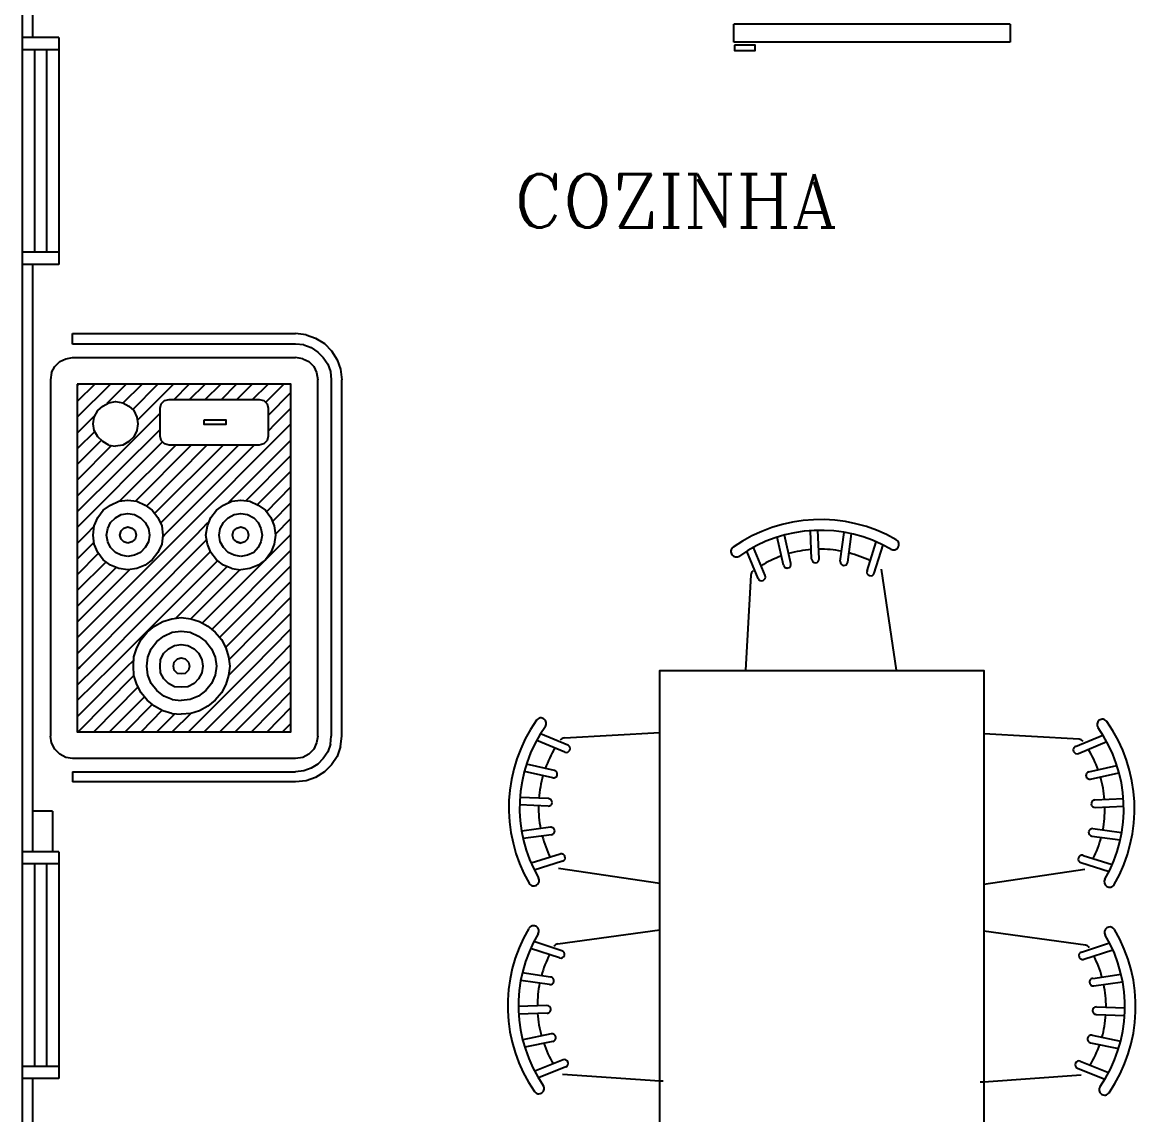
# Model space of a CAD drawing. Extents: x -83.9 to 10.5, y -11.8 to 33.6.
# Drawn here: x -25.862 to -23.114, y 15.718 to 18.415 of the extents above; entities that cross this region are included whole.
import ezdxf
from ezdxf.enums import TextEntityAlignment as Align

# ---------------------------------------------------------------- set-up
doc = ezdxf.new("R2010")
doc.units = 0
doc.layers.get('0').update_dxf_attribs({"linetype": 'CONTINUOUS'})
for name, color, linetype in [('EQUIPAMENTO', 244, 'CONTINUOUS'), ('PAREDALV', 7, 'CONTINUOUS'), ('PAREDE', 250, 'CONTINUOUS'), ('PISO', 30, 'CONTINUOUS'), ('PORTA', 1, 'CONTINUOUS'), ('TEXTO', 244, 'CONTINUOUS')]:
    doc.layers.add(name, color=color, linetype=linetype)
doc.styles.add('ROMANC', font='romanc.shx', dxfattribs={"height": 0.08})

msp = doc.modelspace()

# ---------------------------------------------------------------- linework, layer by layer
at = {"color": 32}
msp.add_lwpolyline([(-23.4888, 15.6153), (-24.2888, 15.6153), (-24.2888, 16.8153), (-23.4888, 16.8153)], close=True, dxfattribs=at)
at = {"layer": 'EQUIPAMENTO', "color": 252, "linetype": 'CONTINUOUS'}
for p, q in [((-24.1059, 18.3666), (-24.1059, 18.4106)), ((-23.4239, 18.4106), (-24.1059, 18.4106)), ((-23.4239, 18.4106), (-23.4239, 18.3666)), ((-23.4239, 18.3666), (-24.1059, 18.3666))]:
    msp.add_line(p, q, dxfattribs=at)
at = {"layer": 'EQUIPAMENTO', "color": 32, "linetype": 'CONTINUOUS'}
for p, q in [((-23.914, 17.0899), (-23.9171, 17.1603)), ((-23.8953, 17.0908), (-23.8985, 17.1611)), ((-23.8432, 17.0849), (-23.834, 17.1558)), ((-23.8247, 17.0825), (-23.8156, 17.1527)), ((-23.9835, 17.0753), (-23.999, 17.1443)), ((-23.9653, 17.0793), (-23.9809, 17.1491)), ((-23.7772, 17.0609), (-23.7546, 17.1328)), ((-23.7594, 17.0553), (-23.7376, 17.1249)), ((-24.0461, 17.0423), (-24.0742, 17.1096)), ((-24.0289, 17.0494), (-24.0579, 17.1191)), ((-23.7005, 17.1191), (-23.7005, 17.1191)), ((-24.0638, 17.0508), (-24.0773, 16.8159)), ((-23.7426, 17.0653), (-23.7054, 16.8159)), ((-24.0339, 17.0373), (-24.0339, 17.0373)), ((-24.5159, 16.6308), (-24.5832, 16.6589)), ((-24.5244, 16.6485), (-24.2888, 16.662)), ((-23.254, 16.6453), (-23.4888, 16.6588)), ((-23.2625, 16.6276), (-23.1951, 16.6557)), ((-24.523, 16.6136), (-24.5926, 16.6426)), ((-23.2553, 16.6104), (-23.1857, 16.6394)), ((-24.5108, 16.6187), (-24.5108, 16.6187)), ((-23.2675, 16.6154), (-23.2675, 16.6154)), ((-24.5489, 16.5683), (-24.6179, 16.5837)), ((-23.2295, 16.565), (-23.1604, 16.5805)), ((-24.5529, 16.5501), (-24.6227, 16.5657)), ((-23.2254, 16.5469), (-23.1556, 16.5624)), ((-24.5635, 16.4987), (-24.6339, 16.5019)), ((-23.2148, 16.4955), (-23.1445, 16.4987)), ((-24.5644, 16.4801), (-24.6347, 16.4833)), ((-23.214, 16.4768), (-23.1436, 16.48)), ((-24.5585, 16.4279), (-24.6294, 16.4187)), ((-24.5561, 16.4094), (-24.6262, 16.4003)), ((-23.2199, 16.4247), (-23.149, 16.4155)), ((-23.2223, 16.4062), (-23.1521, 16.3971)), ((-24.5345, 16.3619), (-24.6064, 16.3394)), ((-23.2439, 16.3587), (-23.1719, 16.3361)), ((-24.5289, 16.3441), (-24.5985, 16.3223)), ((-24.5389, 16.3273), (-24.2888, 16.29)), ((-23.2495, 16.3409), (-23.1798, 16.3191)), ((-23.2394, 16.3241), (-23.4888, 16.2869)), ((-24.5927, 16.2852), (-24.5927, 16.2852)), ((-23.1857, 16.282), (-23.1857, 16.282)), ((-24.5401, 16.1402), (-24.2888, 16.1748)), ((-23.2382, 16.137), (-23.4888, 16.1715)), ((-24.5302, 16.1233), (-24.5996, 16.146)), ((-23.2481, 16.1201), (-23.1787, 16.1427)), ((-24.536, 16.1056), (-24.6077, 16.129)), ((-24.5243, 16.1116), (-24.5243, 16.1116)), ((-23.2541, 16.1084), (-23.2541, 16.1084)), ((-23.2423, 16.1024), (-23.1706, 16.1258)), ((-24.5582, 16.0583), (-24.6282, 16.0683)), ((-23.2202, 16.0551), (-23.1501, 16.065)), ((-24.5608, 16.0399), (-24.6316, 16.0499)), ((-23.2175, 16.0367), (-23.1468, 16.0467)), ((-24.5673, 15.9878), (-24.6377, 15.9854)), ((-24.5667, 15.9692), (-24.637, 15.9668)), ((-23.211, 15.9846), (-23.1407, 15.9822)), ((-23.2117, 15.966), (-23.1413, 15.9636)), ((-24.5567, 15.9177), (-24.6266, 15.9029)), ((-23.2217, 15.9145), (-23.1517, 15.8997)), ((-24.5528, 15.8994), (-24.6221, 15.8848)), ((-23.2255, 15.8962), (-23.1563, 15.8816)), ((-24.5275, 15.8538), (-24.5975, 15.8256)), ((-24.5206, 15.8365), (-24.5883, 15.8092)), ((-23.2578, 15.8333), (-23.1901, 15.806)), ((-23.2508, 15.8506), (-23.1809, 15.8224)), ((-24.5293, 15.8189), (-24.2888, 15.8023)), ((-23.2491, 15.8157), (-23.4888, 15.7991)), ((-24.2887, 15.8023), (-24.2804, 15.8017)), ((-23.4896, 15.7991), (-23.4979, 15.7985)), ((-24.5795, 15.7727), (-24.5795, 15.7727)), ((-23.1988, 15.7695), (-23.1988, 15.7695))]:
    msp.add_line(p, q, dxfattribs=at)
at = {"layer": 'EQUIPAMENTO', "color": 252, "linetype": 'CONTINUOUS'}
msp.add_lwpolyline([(-24.1046, 18.3591), (-24.1046, 18.3453), (-24.0531, 18.3453), (-24.0531, 18.3591)], close=True, dxfattribs=at)
for points in [[(-25.7381, 17.6467), (-25.1881, 17.6467)], [(-25.7381, 17.6206), (-25.7381, 17.6467)], [(-25.162, 17.644), (-25.1881, 17.6467)], [(-25.1881, 17.6206), (-25.7381, 17.6206)], [(-25.1675, 17.6192), (-25.1881, 17.6206)], [(-25.1675, 17.6192), (-25.1496, 17.6123), (-25.1331, 17.6013), (-25.1193, 17.5876), (-25.1083, 17.5711), (-25.1015, 17.5532), (-25.1001, 17.5326)], [(-25.162, 17.644), (-25.1386, 17.6357), (-25.1166, 17.622), (-25.0987, 17.6041), (-25.085, 17.5821), (-25.0767, 17.5587), (-25.074, 17.5326)], [(-25.7903, 17.5505), (-25.7821, 17.5656), (-25.7697, 17.578), (-25.7546, 17.5848), (-25.7381, 17.5876)], [(-25.7381, 17.5876), (-25.1881, 17.5876)], [(-25.1702, 17.5848), (-25.1881, 17.5876)], [(-25.1702, 17.5848), (-25.1551, 17.578), (-25.1427, 17.5656), (-25.1358, 17.5505), (-25.1331, 17.5326)], [(-25.7903, 17.5505), (-25.7931, 17.5326)], [(-25.7931, 17.5326), (-25.7931, 16.6526)], [(-25.7271, 17.5216), (-25.7271, 16.6636), (-25.1991, 16.6636), (-25.1991, 17.5216), (-25.7271, 17.5216)], [(-25.6831, 17.5216), (-25.7271, 17.479)], [(-25.7271, 17.4405), (-25.6446, 17.5216)], [(-25.7271, 17.5175), (-25.723, 17.5216)], [(-25.6528, 17.4748), (-25.6061, 17.5216)], [(-25.613, 17.4762), (-25.5662, 17.5216)], [(-25.5896, 17.4597), (-25.5277, 17.5216)], [(-25.5772, 17.4336), (-25.4892, 17.5216)], [(-25.4878, 17.4845), (-25.4507, 17.5216)], [(-25.4493, 17.4845), (-25.4108, 17.5216)], [(-25.4108, 17.4845), (-25.3723, 17.5216)], [(-25.371, 17.4845), (-25.3338, 17.5216)], [(-25.3325, 17.4845), (-25.2953, 17.5216)], [(-25.294, 17.4845), (-25.2555, 17.5216)], [(-25.261, 17.4776), (-25.217, 17.5216)], [(-25.1331, 16.6526), (-25.1331, 17.5326)], [(-25.1001, 17.5326), (-25.1001, 16.6526)], [(-25.074, 16.6526), (-25.074, 17.5326)], [(-25.5222, 17.4625), (-25.5195, 17.4735), (-25.5112, 17.4817), (-25.5002, 17.4845), (-25.2775, 17.4845), (-25.2665, 17.4817), (-25.2582, 17.4735), (-25.2555, 17.4625), (-25.2555, 17.3937), (-25.2582, 17.3827), (-25.2665, 17.3745), (-25.2775, 17.3717), (-25.5002, 17.3717), (-25.5112, 17.3745), (-25.5195, 17.3827), (-25.5222, 17.3937), (-25.5222, 17.4625)], [(-25.2555, 17.4446), (-25.1991, 17.501)], [(-25.6487, 17.3717), (-25.6638, 17.38), (-25.6762, 17.3923), (-25.6845, 17.4075), (-25.6872, 17.424), (-25.6845, 17.4405), (-25.6762, 17.457), (-25.6638, 17.468), (-25.6487, 17.4762), (-25.6322, 17.479), (-25.6143, 17.4762), (-25.5992, 17.468), (-25.5868, 17.457), (-25.58, 17.4405), (-25.5772, 17.424), (-25.58, 17.4075), (-25.5868, 17.3923), (-25.5992, 17.38), (-25.6143, 17.3717), (-25.6322, 17.369)], [(-25.2362, 17.4253), (-25.1991, 17.4625)], [(-25.7023, 17.4253), (-25.7271, 17.4006)], [(-25.547, 17.4253), (-25.7271, 17.2452)], [(-25.7023, 17.4253), (-25.6831, 17.4446)], [(-25.547, 17.4253), (-25.5222, 17.4501)], [(-25.4136, 17.4336), (-25.36, 17.4336), (-25.36, 17.4226), (-25.4136, 17.4226), (-25.4136, 17.4336)], [(-25.2555, 17.4061), (-25.2362, 17.4253)], [(-25.5222, 17.4102), (-25.7271, 17.2067)], [(-25.6831, 17.4047), (-25.7271, 17.3621)], [(-25.4727, 17.1503), (-25.1991, 17.424)], [(-25.668, 17.3827), (-25.7271, 17.3236)], [(-25.5167, 17.3786), (-25.7271, 17.1682)], [(-25.6418, 17.3703), (-25.7271, 17.2851)], [(-25.6487, 17.3717), (-25.6322, 17.369)], [(-25.6226, 17.2328), (-25.4837, 17.3717)], [(-25.5827, 17.2328), (-25.4452, 17.3717)], [(-25.5552, 17.2218), (-25.4067, 17.3717)], [(-25.5346, 17.204), (-25.3668, 17.3717)], [(-25.5208, 17.1792), (-25.3283, 17.3717)], [(-25.5112, 17.1503), (-25.5153, 17.1448), (-25.5112, 17.1503), (-25.2898, 17.3717)], [(-25.3531, 17.2301), (-25.1991, 17.3841)], [(-25.1991, 17.3456), (-25.3105, 17.2342)], [(-25.2816, 17.2246), (-25.1991, 17.3071)], [(-25.2596, 17.2067), (-25.1991, 17.2686)], [(-25.602, 17.0637), (-25.624, 17.0665), (-25.6446, 17.0747), (-25.6625, 17.0885), (-25.6762, 17.1063), (-25.6845, 17.127), (-25.6872, 17.149), (-25.6845, 17.1723), (-25.6762, 17.193), (-25.6625, 17.2108), (-25.6446, 17.2232), (-25.624, 17.2328), (-25.602, 17.2356), (-25.58, 17.2328), (-25.5593, 17.2232), (-25.5415, 17.2108), (-25.5277, 17.193), (-25.5181, 17.1723), (-25.5153, 17.149), (-25.5181, 17.127), (-25.5277, 17.1063), (-25.5415, 17.0885), (-25.5593, 17.0747), (-25.58, 17.0665), (-25.602, 17.0637)], [(-25.3448, 17.0665), (-25.3655, 17.0747), (-25.3833, 17.0885), (-25.3971, 17.1063), (-25.4053, 17.127), (-25.4095, 17.149), (-25.4053, 17.1723), (-25.3971, 17.193), (-25.3833, 17.2108), (-25.3655, 17.2232), (-25.3448, 17.2328), (-25.3228, 17.2356), (-25.3008, 17.2328), (-25.2802, 17.2232), (-25.2623, 17.2108), (-25.2486, 17.193), (-25.2403, 17.1723), (-25.2376, 17.149), (-25.2403, 17.127), (-25.2486, 17.1063), (-25.2623, 17.0885), (-25.2802, 17.0747), (-25.3008, 17.0665), (-25.3228, 17.0637)], [(-25.2445, 17.1833), (-25.1991, 17.2287)], [(-25.602, 17.0967), (-25.6185, 17.0995), (-25.6322, 17.1063), (-25.6446, 17.1187), (-25.6515, 17.1325), (-25.6542, 17.149), (-25.6515, 17.1655), (-25.6446, 17.1806), (-25.6322, 17.1916), (-25.6185, 17.1998), (-25.602, 17.2026), (-25.5855, 17.1998), (-25.5703, 17.1916), (-25.5593, 17.1806), (-25.5511, 17.1655), (-25.5483, 17.149), (-25.5511, 17.1325), (-25.5593, 17.1187), (-25.5703, 17.1063), (-25.5855, 17.0995), (-25.602, 17.0967)], [(-25.4328, 17.1503), (-25.404, 17.1806)], [(-25.3228, 17.0967), (-25.3393, 17.0995), (-25.3545, 17.1063), (-25.3655, 17.1187), (-25.3737, 17.1325), (-25.3765, 17.149), (-25.3737, 17.1655), (-25.3655, 17.1806), (-25.3545, 17.1916), (-25.3393, 17.1998), (-25.3228, 17.2026), (-25.3063, 17.1998), (-25.2912, 17.1916), (-25.2802, 17.1806), (-25.2733, 17.1655), (-25.2706, 17.149), (-25.2733, 17.1325), (-25.2802, 17.1187), (-25.2912, 17.1063), (-25.3063, 17.0995), (-25.3228, 17.0967)], [(-25.2376, 17.1517), (-25.1991, 17.1902)], [(-25.7051, 17.1503), (-25.7271, 17.1283)], [(-25.4328, 17.1503), (-25.7271, 16.8561)], [(-25.4727, 17.1503), (-25.7271, 16.896)], [(-25.6845, 17.171), (-25.7051, 17.1503)], [(-25.602, 17.1297), (-25.6116, 17.1325), (-25.6185, 17.1393), (-25.6212, 17.149), (-25.6185, 17.16), (-25.6116, 17.1668), (-25.602, 17.1696), (-25.5923, 17.1668), (-25.5841, 17.16), (-25.5813, 17.149), (-25.5841, 17.1393), (-25.5923, 17.1325), (-25.602, 17.1297)], [(-25.4177, 16.9331), (-25.2005, 17.1503)], [(-25.3325, 17.1325), (-25.3228, 17.1297), (-25.3325, 17.1325), (-25.3407, 17.1393), (-25.3435, 17.149), (-25.3407, 17.16), (-25.3325, 17.1668), (-25.3228, 17.1696), (-25.3132, 17.1668), (-25.3063, 17.16), (-25.3036, 17.149), (-25.3063, 17.1393), (-25.3132, 17.1325), (-25.3228, 17.1297)], [(-25.2005, 17.1503), (-25.1991, 17.1517)], [(-25.7202, 16.8231), (-25.7271, 16.8176), (-25.7202, 16.8231), (-25.4081, 17.1366)], [(-25.6858, 17.1311), (-25.7271, 17.0898)], [(-25.6748, 17.1036), (-25.7271, 17.0513)], [(-25.6817, 16.8231), (-25.3985, 17.1077)], [(-25.1991, 17.1118), (-25.393, 16.918)], [(-25.6556, 17.083), (-25.7271, 17.0128)], [(-25.6308, 17.0692), (-25.7271, 16.973)], [(-25.6432, 16.8231), (-25.3806, 17.0857)], [(-25.4837, 16.9441), (-25.3572, 17.0706)], [(-25.3751, 16.8973), (-25.1991, 17.0733)], [(-25.5978, 17.0637), (-25.7271, 16.9345)], [(-25.4466, 16.9427), (-25.3256, 17.0637)], [(-25.3448, 17.0665), (-25.3228, 17.0637)], [(-25.36, 16.8726), (-25.1991, 17.0348)], [(-25.3517, 16.8423), (-25.1991, 16.9963)], [(-25.4933, 16.709), (-25.5153, 16.7158), (-25.536, 16.7268), (-25.5538, 16.742), (-25.569, 16.7598), (-25.58, 16.7805), (-25.5868, 16.8025), (-25.5882, 16.8258), (-25.5868, 16.8492), (-25.58, 16.8712), (-25.569, 16.8918), (-25.5538, 16.9097), (-25.536, 16.9248), (-25.5153, 16.9358), (-25.4933, 16.9427), (-25.47, 16.9455), (-25.4466, 16.9427), (-25.4246, 16.9358), (-25.404, 16.9248), (-25.3861, 16.9097), (-25.371, 16.8918), (-25.36, 16.8712), (-25.3531, 16.8492), (-25.3503, 16.8258), (-25.3531, 16.8025), (-25.36, 16.7805), (-25.371, 16.7598), (-25.3861, 16.742), (-25.404, 16.7268), (-25.4246, 16.7158), (-25.4466, 16.709), (-25.47, 16.7076)], [(-25.3325, 16.8231), (-25.1991, 16.9565)], [(-25.492, 16.7433), (-25.5126, 16.7516), (-25.5305, 16.7653), (-25.5442, 16.7832), (-25.5525, 16.8038), (-25.5552, 16.8258), (-25.5525, 16.8478), (-25.5442, 16.8685), (-25.5305, 16.8863), (-25.5126, 16.9001), (-25.492, 16.9097), (-25.47, 16.9125), (-25.448, 16.9097), (-25.4273, 16.9001), (-25.4095, 16.8863), (-25.3957, 16.8685), (-25.3861, 16.8478), (-25.3833, 16.8258), (-25.3861, 16.8038), (-25.3957, 16.7832), (-25.4095, 16.7653), (-25.4273, 16.7516), (-25.448, 16.7433), (-25.47, 16.7406)], [(-25.2926, 16.8231), (-25.1991, 16.918)], [(-25.47, 16.7736), (-25.4865, 16.775), (-25.5016, 16.7832), (-25.5126, 16.7942), (-25.5208, 16.8093), (-25.5222, 16.8258), (-25.5208, 16.8423), (-25.5126, 16.8575), (-25.5016, 16.8685), (-25.4865, 16.8767), (-25.47, 16.8795), (-25.4535, 16.8767), (-25.4383, 16.8685), (-25.4273, 16.8575), (-25.4191, 16.8423), (-25.4163, 16.8258), (-25.4191, 16.8093), (-25.4273, 16.7942), (-25.4383, 16.7832), (-25.4535, 16.775), (-25.47, 16.7736)], [(-25.2541, 16.8231), (-25.1991, 16.8795)], [(-25.6817, 16.8231), (-25.7271, 16.7791)], [(-25.6432, 16.8231), (-25.7271, 16.7406)], [(-25.6047, 16.8231), (-25.7271, 16.7007)], [(-25.5882, 16.8396), (-25.6047, 16.8231)], [(-25.47, 16.8066), (-25.4796, 16.808), (-25.4878, 16.8162), (-25.4892, 16.8258), (-25.4878, 16.8355), (-25.4796, 16.8437), (-25.47, 16.8465), (-25.4603, 16.8437), (-25.4521, 16.8355), (-25.4493, 16.8258), (-25.4521, 16.8162), (-25.4603, 16.808), (-25.47, 16.8066)], [(-25.2926, 16.8231), (-25.4521, 16.6636)], [(-25.2541, 16.8231), (-25.4136, 16.6636)], [(-25.2156, 16.8231), (-25.3751, 16.6636)], [(-25.3531, 16.8025), (-25.3325, 16.8231)], [(-25.2156, 16.8231), (-25.1991, 16.8396)], [(-25.5868, 16.8025), (-25.7243, 16.6636)], [(-25.3366, 16.6636), (-25.1991, 16.8011)], [(-25.5772, 16.7736), (-25.6858, 16.6636)], [(-25.5607, 16.7502), (-25.6473, 16.6636)], [(-25.492, 16.7433), (-25.47, 16.7406)], [(-25.1991, 16.7626), (-25.2967, 16.6636)], [(-25.5415, 16.731), (-25.6088, 16.6636)], [(-25.5167, 16.7172), (-25.569, 16.6636)], [(-25.2582, 16.6636), (-25.1991, 16.7241)], [(-25.4865, 16.7076), (-25.5305, 16.6636)], [(-25.4933, 16.709), (-25.47, 16.7076)], [(-25.4466, 16.709), (-25.492, 16.6636)], [(-25.1991, 16.6842), (-25.2197, 16.6636)], [(-25.7381, 16.5976), (-25.7546, 16.6003), (-25.7697, 16.6086), (-25.7821, 16.621), (-25.7903, 16.6361), (-25.7931, 16.6526)], [(-25.1331, 16.6526), (-25.1358, 16.6361), (-25.1427, 16.621), (-25.1551, 16.6086), (-25.1702, 16.6003), (-25.1881, 16.5976)], [(-25.1015, 16.6333), (-25.1083, 16.6141), (-25.1193, 16.5976), (-25.1331, 16.5838), (-25.1496, 16.5742), (-25.1675, 16.5673), (-25.1881, 16.5646)], [(-25.0767, 16.6278), (-25.085, 16.6031), (-25.0987, 16.5825), (-25.1166, 16.5646), (-25.1386, 16.5508), (-25.162, 16.5426), (-25.1881, 16.5398)], [(-25.1015, 16.6333), (-25.1001, 16.6526)], [(-25.0767, 16.6278), (-25.074, 16.6526)], [(-25.1881, 16.5976), (-25.7381, 16.5976)], [(-25.7381, 16.5646), (-25.1881, 16.5646)], [(-25.7381, 16.5646), (-25.7381, 16.5398)], [(-25.1881, 16.5398), (-25.7381, 16.5398)]]:
    msp.add_lwpolyline(points, dxfattribs=at)
at = {"layer": 'EQUIPAMENTO', "color": 32, "linetype": 'CONTINUOUS'}
for centre, radius, start, end in [((-23.8921, 16.8138), 0.374, 60.0054, 125.192), ((-23.8921, 16.8138), 0.3474, 60.0054, 125.192), ((-23.7118, 17.1262), 0.0133, 327.8906, 60.0054), ((-24.1, 17.1086), 0.0133, 125.192, 217.3067), ((-24.1, 17.1086), 0.0133, 217.3067, 305.192), ((-23.893, 16.8337), 0.2808, 109.8947, 121.3191), ((-23.893, 16.8337), 0.2808, 94.4998, 106.0755), ((-23.893, 16.8337), 0.2808, 79.1219, 90.6975), ((-23.893, 16.8337), 0.2808, 63.8783, 75.3027), ((-23.7118, 17.1262), 0.0133, 240.0054, 327.8906), ((-23.9744, 17.0773), 0.00932, 192.5987, 282.5987), ((-23.9744, 17.0773), 0.00932, 282.5987, 12.5987), ((-23.9046, 17.0903), 0.00932, 182.5987, 272.5987), ((-23.9046, 17.0903), 0.00932, 272.5987, 2.5987), ((-23.834, 17.0837), 0.00932, 172.5987, 262.5987), ((-23.834, 17.0837), 0.00932, 262.5987, 352.5987), ((-24.0505, 17.05), 0.0133, 126.0572, 176.7055), ((-24.0375, 17.0459), 0.00932, 202.5987, 292.5987), ((-24.0375, 17.0459), 0.00932, 292.5987, 22.5987), ((-23.7683, 17.0581), 0.00932, 162.5987, 252.5987), ((-23.7683, 17.0581), 0.00932, 252.5987, 342.5987), ((-24.2874, 16.4768), 0.374, 144.808, 209.9946), ((-24.5821, 16.6847), 0.0133, 52.6933, 144.808), ((-24.5821, 16.6847), 0.0133, 324.808, 52.6933), ((-23.1962, 16.6815), 0.0133, 127.3067, 215.192), ((-23.1962, 16.6815), 0.0133, 35.192, 127.3067), ((-23.491, 16.4736), 0.374, 330.0054, 35.192), ((-24.2874, 16.4768), 0.3474, 144.808, 209.9946), ((-23.491, 16.4736), 0.3474, 330.0054, 35.192), ((-24.5236, 16.6352), 0.0133, 93.2945, 143.9428), ((-24.5195, 16.6222), 0.00932, 337.4013, 67.4013), ((-23.2589, 16.619), 0.00932, 112.5987, 202.5987), ((-23.2548, 16.632), 0.0133, 36.0572, 86.7055), ((-24.3073, 16.4777), 0.2808, 148.6809, 160.1053), ((-24.5195, 16.6222), 0.00932, 247.4013, 337.4013), ((-23.2589, 16.619), 0.00932, 202.5987, 292.5987), ((-23.471, 16.4745), 0.2808, 19.8947, 31.3191), ((-24.3073, 16.4777), 0.2808, 163.9245, 175.5002), ((-24.5509, 16.5592), 0.00932, 257.4013, 347.4013), ((-24.5509, 16.5592), 0.00932, 347.4013, 77.4013), ((-23.2275, 16.5559), 0.00932, 102.5987, 192.5987), ((-23.2275, 16.5559), 0.00932, 192.5987, 282.5987), ((-23.471, 16.4745), 0.2808, 4.4998, 16.0755), ((-24.5639, 16.4894), 0.00932, 357.4013, 87.4013), ((-23.2144, 16.4862), 0.00932, 92.5987, 182.5987), ((-24.3073, 16.4777), 0.2808, 179.3025, 190.8781), ((-24.5639, 16.4894), 0.00932, 267.4013, 357.4013), ((-23.2144, 16.4862), 0.00932, 182.5987, 272.5987), ((-23.471, 16.4745), 0.2808, 349.1219, 0.6975), ((-24.5573, 16.4187), 0.00932, 7.4013, 97.4013), ((-24.5573, 16.4187), 0.00932, 277.4013, 7.4013), ((-23.2211, 16.4155), 0.00932, 172.5987, 262.5987), ((-23.2211, 16.4155), 0.00932, 82.5987, 172.5987), ((-24.3073, 16.4777), 0.2808, 194.6973, 206.1217), ((-23.471, 16.4745), 0.2808, 333.8783, 345.3027), ((-24.5317, 16.353), 0.00932, 17.4013, 107.4013), ((-24.5317, 16.353), 0.00932, 287.4013, 17.4013), ((-23.2467, 16.3498), 0.00932, 162.5987, 252.5987), ((-23.2467, 16.3498), 0.00932, 72.5987, 162.5987), ((-24.5998, 16.2965), 0.0133, 302.1094, 29.9946), ((-23.1786, 16.2933), 0.0133, 150.0054, 237.8906), ((-24.5998, 16.2965), 0.0133, 209.9946, 302.1094), ((-23.1786, 16.2933), 0.0133, 237.8906, 330.0054), ((-24.2903, 15.9878), 0.374, 149.3377, 214.5243), ((-24.2903, 15.9878), 0.3474, 149.3377, 214.5243), ((-24.6006, 16.1718), 0.0133, 57.223, 149.3377), ((-24.6006, 16.1718), 0.0133, 329.3377, 57.223), ((-23.4881, 15.9846), 0.3474, 325.4757, 30.6623), ((-23.1778, 16.1686), 0.0133, 122.777, 210.6623), ((-23.1778, 16.1686), 0.0133, 30.6623, 122.777), ((-23.4881, 15.9846), 0.374, 325.4757, 30.6623), ((-24.5383, 16.1271), 0.0133, 97.8242, 148.4725), ((-23.2401, 16.1238), 0.0133, 31.5275, 82.1758), ((-24.3102, 15.9872), 0.2808, 153.2106, 164.635), ((-24.5331, 16.1145), 0.00932, 251.931, 341.931), ((-24.5331, 16.1145), 0.00932, 341.931, 71.931), ((-23.2452, 16.1112), 0.00932, 108.069, 198.069), ((-23.2452, 16.1112), 0.00932, 198.069, 288.069), ((-23.4681, 15.9839), 0.2808, 15.365, 26.7894), ((-24.5595, 16.0491), 0.00932, 351.931, 81.931), ((-23.2189, 16.0459), 0.00932, 98.069, 188.069), ((-24.3102, 15.9872), 0.2808, 168.4542, 180.0299), ((-24.5595, 16.0491), 0.00932, 261.931, 351.931), ((-23.2189, 16.0459), 0.00932, 188.069, 278.069), ((-23.4681, 15.9839), 0.2808, 359.9701, 11.5458), ((-24.3102, 15.9872), 0.2808, 183.8322, 195.4078), ((-24.567, 15.9785), 0.00932, 1.931, 91.931), ((-24.567, 15.9785), 0.00932, 271.931, 1.931), ((-23.2114, 15.9753), 0.00932, 88.069, 178.069), ((-23.2114, 15.9753), 0.00932, 178.069, 268.069), ((-23.4681, 15.9839), 0.2808, 344.5922, 356.1678), ((-24.5548, 15.9086), 0.00932, 11.931, 101.931), ((-23.2236, 15.9053), 0.00932, 78.069, 168.069), ((-24.3102, 15.9872), 0.2808, 199.227, 210.6514), ((-24.5548, 15.9086), 0.00932, 281.931, 11.931), ((-23.2236, 15.9053), 0.00932, 168.069, 258.069), ((-23.4681, 15.9839), 0.2808, 329.3486, 340.773), ((-24.5241, 15.8451), 0.00932, 21.931, 111.931), ((-24.5241, 15.8451), 0.00932, 291.931, 21.931), ((-23.2543, 15.8419), 0.00932, 158.069, 248.069), ((-23.2543, 15.8419), 0.00932, 68.069, 158.069), ((-24.5875, 15.7834), 0.0133, 214.5243, 306.6391), ((-24.5875, 15.7834), 0.0133, 306.6391, 34.5243), ((-23.1909, 15.7802), 0.0133, 145.4757, 233.3609), ((-23.1909, 15.7802), 0.0133, 233.3609, 325.4757)]:
    msp.add_arc(centre, radius, start, end, dxfattribs=at)
at = {"layer": 'PAREDALV', "color": 250}
for p, q in [((-25.7724, 18.3776), (-25.8624, 18.3776)), ((-25.7724, 18.3476), (-25.8624, 18.3476)), ((-25.7724, 17.8476), (-25.8624, 17.8476)), ((-25.7724, 17.8176), (-25.8624, 17.8176)), ((-25.7874, 16.4676), (-25.8374, 16.4676)), ((-25.7724, 16.3676), (-25.8624, 16.3676)), ((-25.7724, 16.3676), (-25.8624, 16.3676)), ((-25.7724, 16.3376), (-25.8624, 16.3376)), ((-25.7724, 15.8376), (-25.8624, 15.8376)), ((-25.7724, 15.8076), (-25.8624, 15.8076))]:
    msp.add_line(p, q, dxfattribs=at)
at = {"layer": 'PAREDE', "color": 250}
for p, q in [((-25.8624, 19.1246), (-25.8624, 18.3776)), ((-25.8374, 19.1246), (-25.8374, 18.3776)), ((-25.7724, 18.3776), (-25.7724, 18.3476)), ((-25.7724, 18.3776), (-25.7724, 18.3476)), ((-25.8624, 17.8476), (-25.8624, 17.8176)), ((-25.7724, 17.8476), (-25.7724, 17.8176)), ((-25.8624, 17.8176), (-25.8624, 16.3676)), ((-25.8374, 17.8176), (-25.8374, 16.3676)), ((-25.7874, 16.4676), (-25.7874, 16.3676)), ((-25.7724, 16.3676), (-25.7724, 16.3376)), ((-25.7724, 16.3676), (-25.7724, 16.3376)), ((-25.8624, 15.8376), (-25.8624, 15.8076)), ((-25.7724, 15.8376), (-25.7724, 15.8076)), ((-25.8624, 15.8076), (-25.8624, 13.2846)), ((-25.8374, 15.8076), (-25.8374, 13.3096))]:
    msp.add_line(p, q, dxfattribs=at)
at = {"layer": 'PISO', "color": 250}
for p, q in [((-25.8624, 18.3776), (-25.8624, 18.3476)), ((-25.8624, 16.3676), (-25.8624, 16.3376))]:
    msp.add_line(p, q, dxfattribs=at)
at = {"layer": 'PORTA', "color": 244}
for p, q in [((-25.8624, 18.3476), (-25.8624, 17.8476)), ((-25.8324, 18.3476), (-25.8324, 17.8476)), ((-25.8024, 18.3476), (-25.8024, 17.8476)), ((-25.7724, 18.3476), (-25.7724, 17.8476)), ((-25.8624, 16.3376), (-25.8624, 15.8376)), ((-25.8324, 16.3376), (-25.8324, 15.8376)), ((-25.8024, 16.3376), (-25.8024, 15.8376)), ((-25.7724, 16.3376), (-25.7724, 15.8376))]:
    msp.add_line(p, q, dxfattribs=at)

# ---------------------------------------------------------------- texts
at = {"layer": 'TEXTO', "linetype": 'CONTINUOUS', "style": 'ROMANC'}
msp.add_text('COZINHA', height=0.132, dxfattribs=at).set_placement((-24.2496, 17.9744), align=Align.MIDDLE)

doc.saveas('drawing.dxf')
